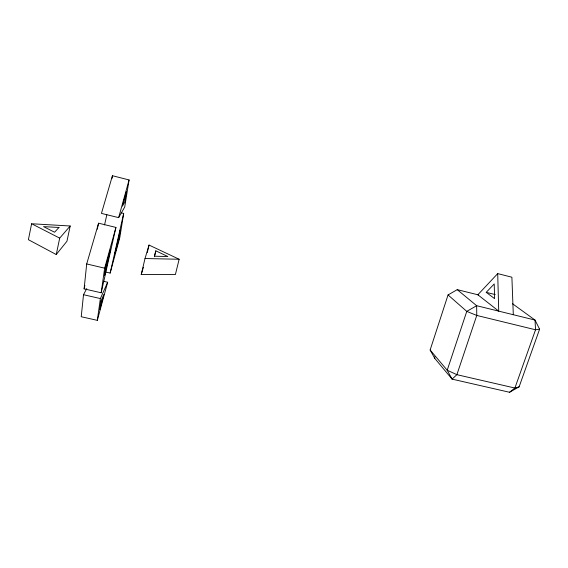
<?xml version="1.0" encoding="UTF-8"?>
<svg xmlns="http://www.w3.org/2000/svg" width="568" height="568" viewBox="0 0 568 568"><rect width="100%" height="100%" fill="white"/><g stroke="black" fill="none" stroke-linecap="round" stroke-linejoin="round"><path stroke-width="0.85" d="M512.485 303.71L535.02 320.061L539.6 329.177L519.124 386.829L509.531 392.275L452.092 379.126L434.74 358.337L434.769 356.683M86.762 288.587L83.51 294.707L81.224 316.738L97.313 320.345L107.657 282.26L103.553 281.302M84.114 288.863L86.698 263.95L98.591 223.189L115.929 227.42L101.182 292.79L84.114 288.863L84.873 285.406M112.102 178.288L112.436 175.725L129.078 179.949L124.712 207.036L118.641 217.629L101.445 213.398L112.436 175.725M97.313 320.345L100.373 298.569L107.657 282.26M101.182 292.79L104.647 268.174L115.929 227.42M121.204 212.808L123.682 213.426L119.791 237.573L110.149 273.073L104.995 271.859M31.616 223.756L28.4 239.696L56.246 254.542L66.96 241.222L70.198 225.993L31.616 223.756L59.697 238.134L56.246 254.542M97.256 229.238L98.591 223.189M104.555 224.942L106.841 214.676M110.149 273.073L123.682 213.426M141.226 274.571L145.01 258.532L149.043 245.071L179.147 259.249L175.384 274.578L141.226 274.571L143.377 267.279M147.282 252.533L149.043 245.071M154.411 256.743L155.817 250.829L167.865 256.537L154.468 256.211L155.817 250.829M118.641 217.629L129.078 179.949M434.74 358.337L430.132 349.994L448.053 294.941L457.24 289.652L478.54 294.941M59.697 238.134L70.198 225.993M497.71 273.606L477.844 294.771L498.718 311.136L497.71 273.606L511.889 277.212L513.309 314.722M486.222 292.342L494.224 283.936L494.579 298.626L486.222 292.342L495.232 294.586M509.531 392.275L514.906 388.036L519.124 386.829M539.6 329.177L535.539 329.774L476.765 315.439L466.768 311.385L448.053 294.941M145.01 258.532L179.147 259.249M83.51 294.707L100.373 298.569M86.698 263.95L104.647 268.174M457.24 289.652L476.659 305.705L535.02 320.061L535.539 329.774L514.906 388.036L456.878 374.674L447.208 370.244L430.132 349.994M100.941 301.104L99.712 309.716L103.873 294.43L100.941 301.104M106.038 265.355L104.618 275.324L110.519 249.16L106.038 265.355M120.281 230.218L118.783 239.618L114.963 253.662L120.281 230.218M126.486 191.395L124.761 202.187L122.411 206.141L126.486 191.395M466.768 311.385L447.208 370.244L452.092 379.126L456.878 374.674L476.765 315.439L476.659 305.705L466.768 311.385M58.987 227.477L54.563 232.227L43.523 226.618L58.987 227.477"/></g></svg>
